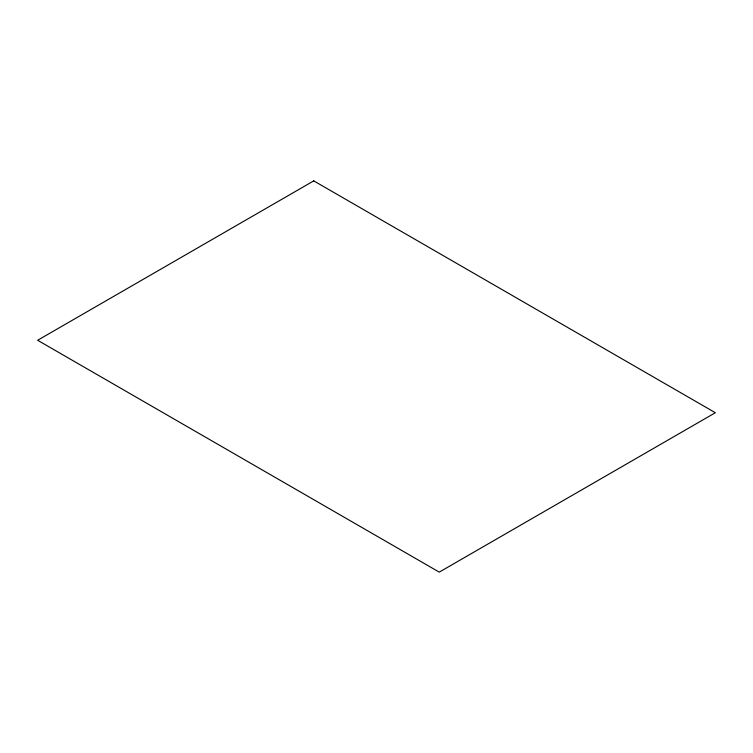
<?xml version="1.0" encoding="UTF-8"?>
<svg xmlns="http://www.w3.org/2000/svg" width="753" height="753" viewBox="0 0 753 753"><rect width="100%" height="100%" fill="white"/><g stroke="black" fill="none" stroke-linecap="round" stroke-linejoin="round"><path stroke-width="1.13" d="M313.747 180.871L37.65 340.271L439.253 572.129L715.35 412.729L313.747 180.871"/></g></svg>
